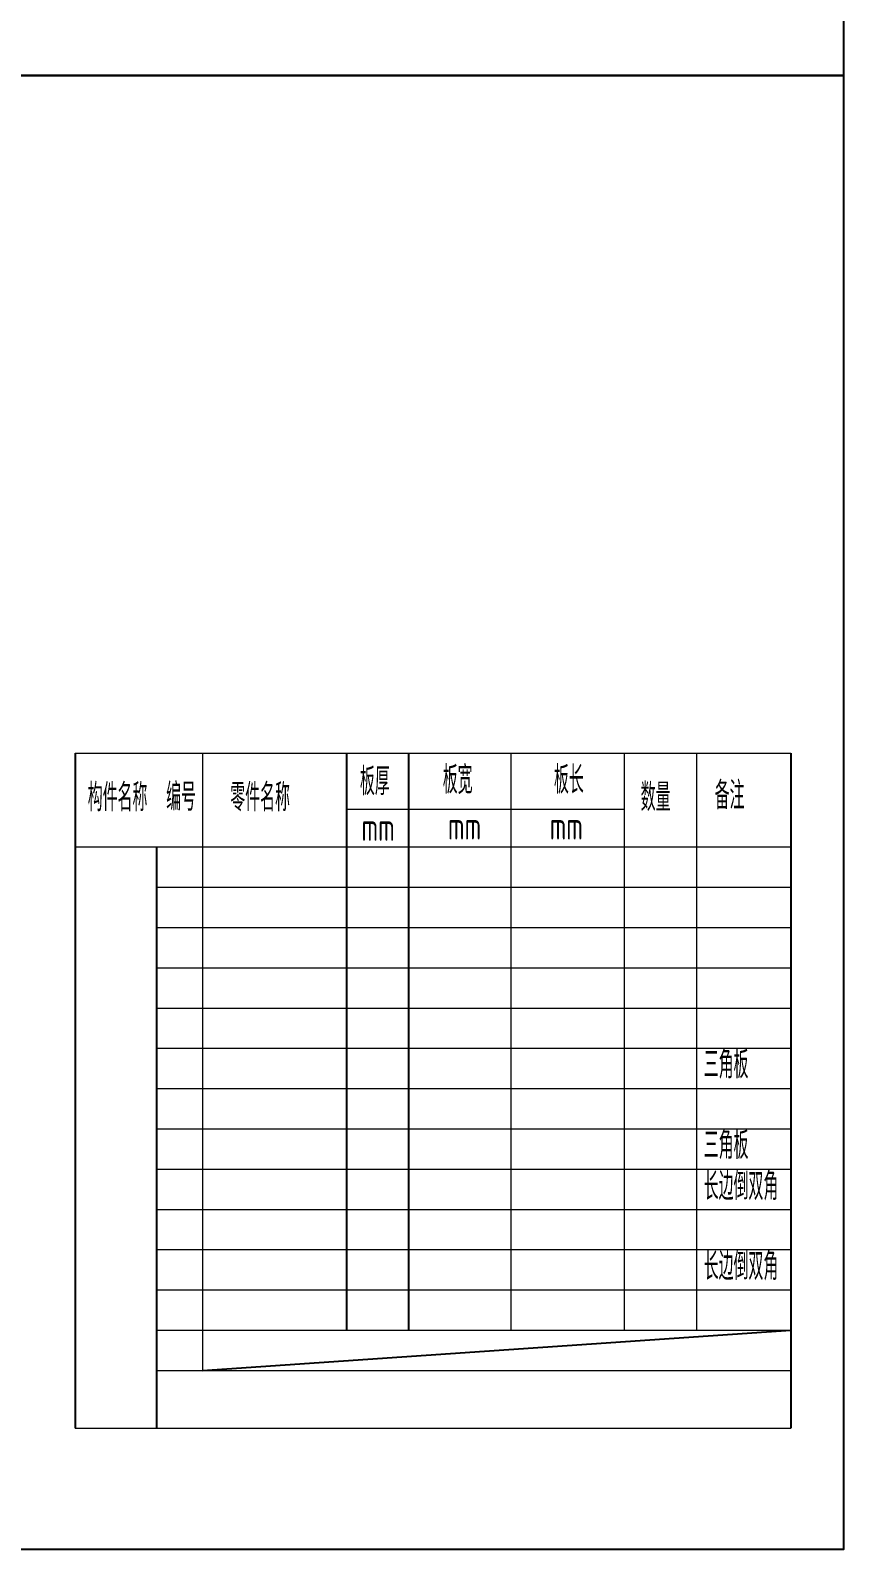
# Model space of a CAD drawing. Extents: x 533809 to 747315, y -17138 to 180511.
# Drawn here: x 671395 to 676029, y 121462 to 130120 of the extents above; entities that cross this region are included whole.
import ezdxf

# ---------------------------------------------------------------- set-up
doc = ezdxf.new("R2010")
doc.units = 0
doc.header["$LTSCALE"] = 1000
doc.header["$MEASUREMENT"] = 0
doc.layers.add('钢架', color=7, linetype='Continuous', lineweight=25)
doc.styles.add('hz', font='gbenor.shx', dxfattribs={"width": 0.75, "height": 100, "bigfont": 'gbcbig.shx'})

msp = doc.modelspace()

# ---------------------------------------------------------------- linework, layer by layer
at = {"color": 1}
for p, q in [((671650.1, 126000.9), (671650.1, 122153.6)), ((672116, 122153.6), (672116, 125466.9))]:
    msp.add_line(p, q, dxfattribs=at)
for p, q in [((673195.7, 126000.9), (673195.7, 123171.7)), ((673549.5, 126000.9), (673549.5, 123630.8)), ((675727.9, 126000.9), (675727.9, 122153.6)), ((673549.5, 123630.8), (673549.5, 122712.7)), ((673195.7, 123171.7), (673195.7, 122712.7)), ((672376, 122483.1), (675727.9, 122712.7))]:
    msp.add_line(p, q)
for points in [[(664149.1, 138262.3), (676029.1, 138262.3), (676029.1, 129862.3), (664149.1, 129862.3)], [(664149.1, 129862.3), (676029.1, 129862.3), (676029.1, 121462.3), (664149.1, 121462.3)]]:
    msp.add_lwpolyline(points, close=True)
at = {"layer": '钢架', "lineweight": 13}
for p, q in [((671650.1, 126000.9), (675727.9, 126000.9)), ((672376, 126000.9), (672376, 122483.1)), ((674133.5, 126000.9), (674133.5, 123630.8)), ((674778.5, 126000.9), (674778.5, 123401.2)), ((675191.2, 126000.9), (675191.2, 123396.3)), ((673195.7, 125681.5), (674778.5, 125681.5)), ((671650.1, 125466.9), (675727.9, 125466.9)), ((672116, 125237.4), (675727.9, 125237.4)), ((672116, 125007.9), (675727.9, 125007.9)), ((672116, 124778.4), (675727.9, 124778.4)), ((672116, 124778.4), (675727.9, 124778.4)), ((672116, 124548.8), (675727.9, 124548.8)), ((672116, 124319.3), (675727.9, 124319.3)), ((672116, 124089.8), (675727.9, 124089.8)), ((672116, 123860.3), (675727.9, 123860.3)), ((672116, 123630.8), (675727.9, 123630.8)), ((674133.5, 123630.8), (674133.5, 122712.7)), ((672116, 123401.2), (675727.9, 123401.2)), ((674778.5, 123401.2), (674778.5, 122712.7)), ((675191.2, 123398), (675191.2, 122712.7)), ((672116, 123171.7), (675727.9, 123171.7)), ((672116, 123171.7), (675727.9, 123171.7)), ((672116, 123171.7), (675727.9, 123171.7)), ((672116, 123171.7), (675727.9, 123171.7)), ((672116, 122942.2), (675727.9, 122942.2)), ((672116, 122942.2), (675727.9, 122942.2)), ((672116, 122712.7), (675727.9, 122712.7)), ((672116, 122483.1), (675727.9, 122483.1)), ((671650.1, 122153.6), (675727.9, 122153.6))]:
    msp.add_line(p, q, dxfattribs=at)

# ---------------------------------------------------------------- texts
at = {"layer": '钢架', "lineweight": 13, "char_height": 157.39, "attachment_point": 1, "style": 'hz'}
for s, insert, width in [('板厚', (673273.1, 125919), 712.112), ('板宽', (673745, 125928), 645.006), ('板长', (674378.6, 125928), 645.006), ('构件名称', (671722, 125827.7), 645.006), ('编号', (672168.7, 125830.6), 645.006), ('零件名称', (672534.3, 125827.7), 795.006), ('数量', (674872.9, 125829), 645.006), ('备注', (675294.4, 125839.1), 645.006), ('mm', (673282, 125658.6), 727.44), ('mm', (673774.8, 125666), 645.006), ('mm', (674354.5, 125666), 645.006), ('三角板', (675232, 124305.1), 645.006), ('三角板', (675232, 123846.1), 645.006), ('长边倒双角', (675232, 123611.6), 645.006), ('长边倒双角', (675232, 123155.9), 645.006)]:
    msp.add_mtext(s, dxfattribs=dict(at, insert=insert, width=width))

doc.saveas('drawing.dxf')
